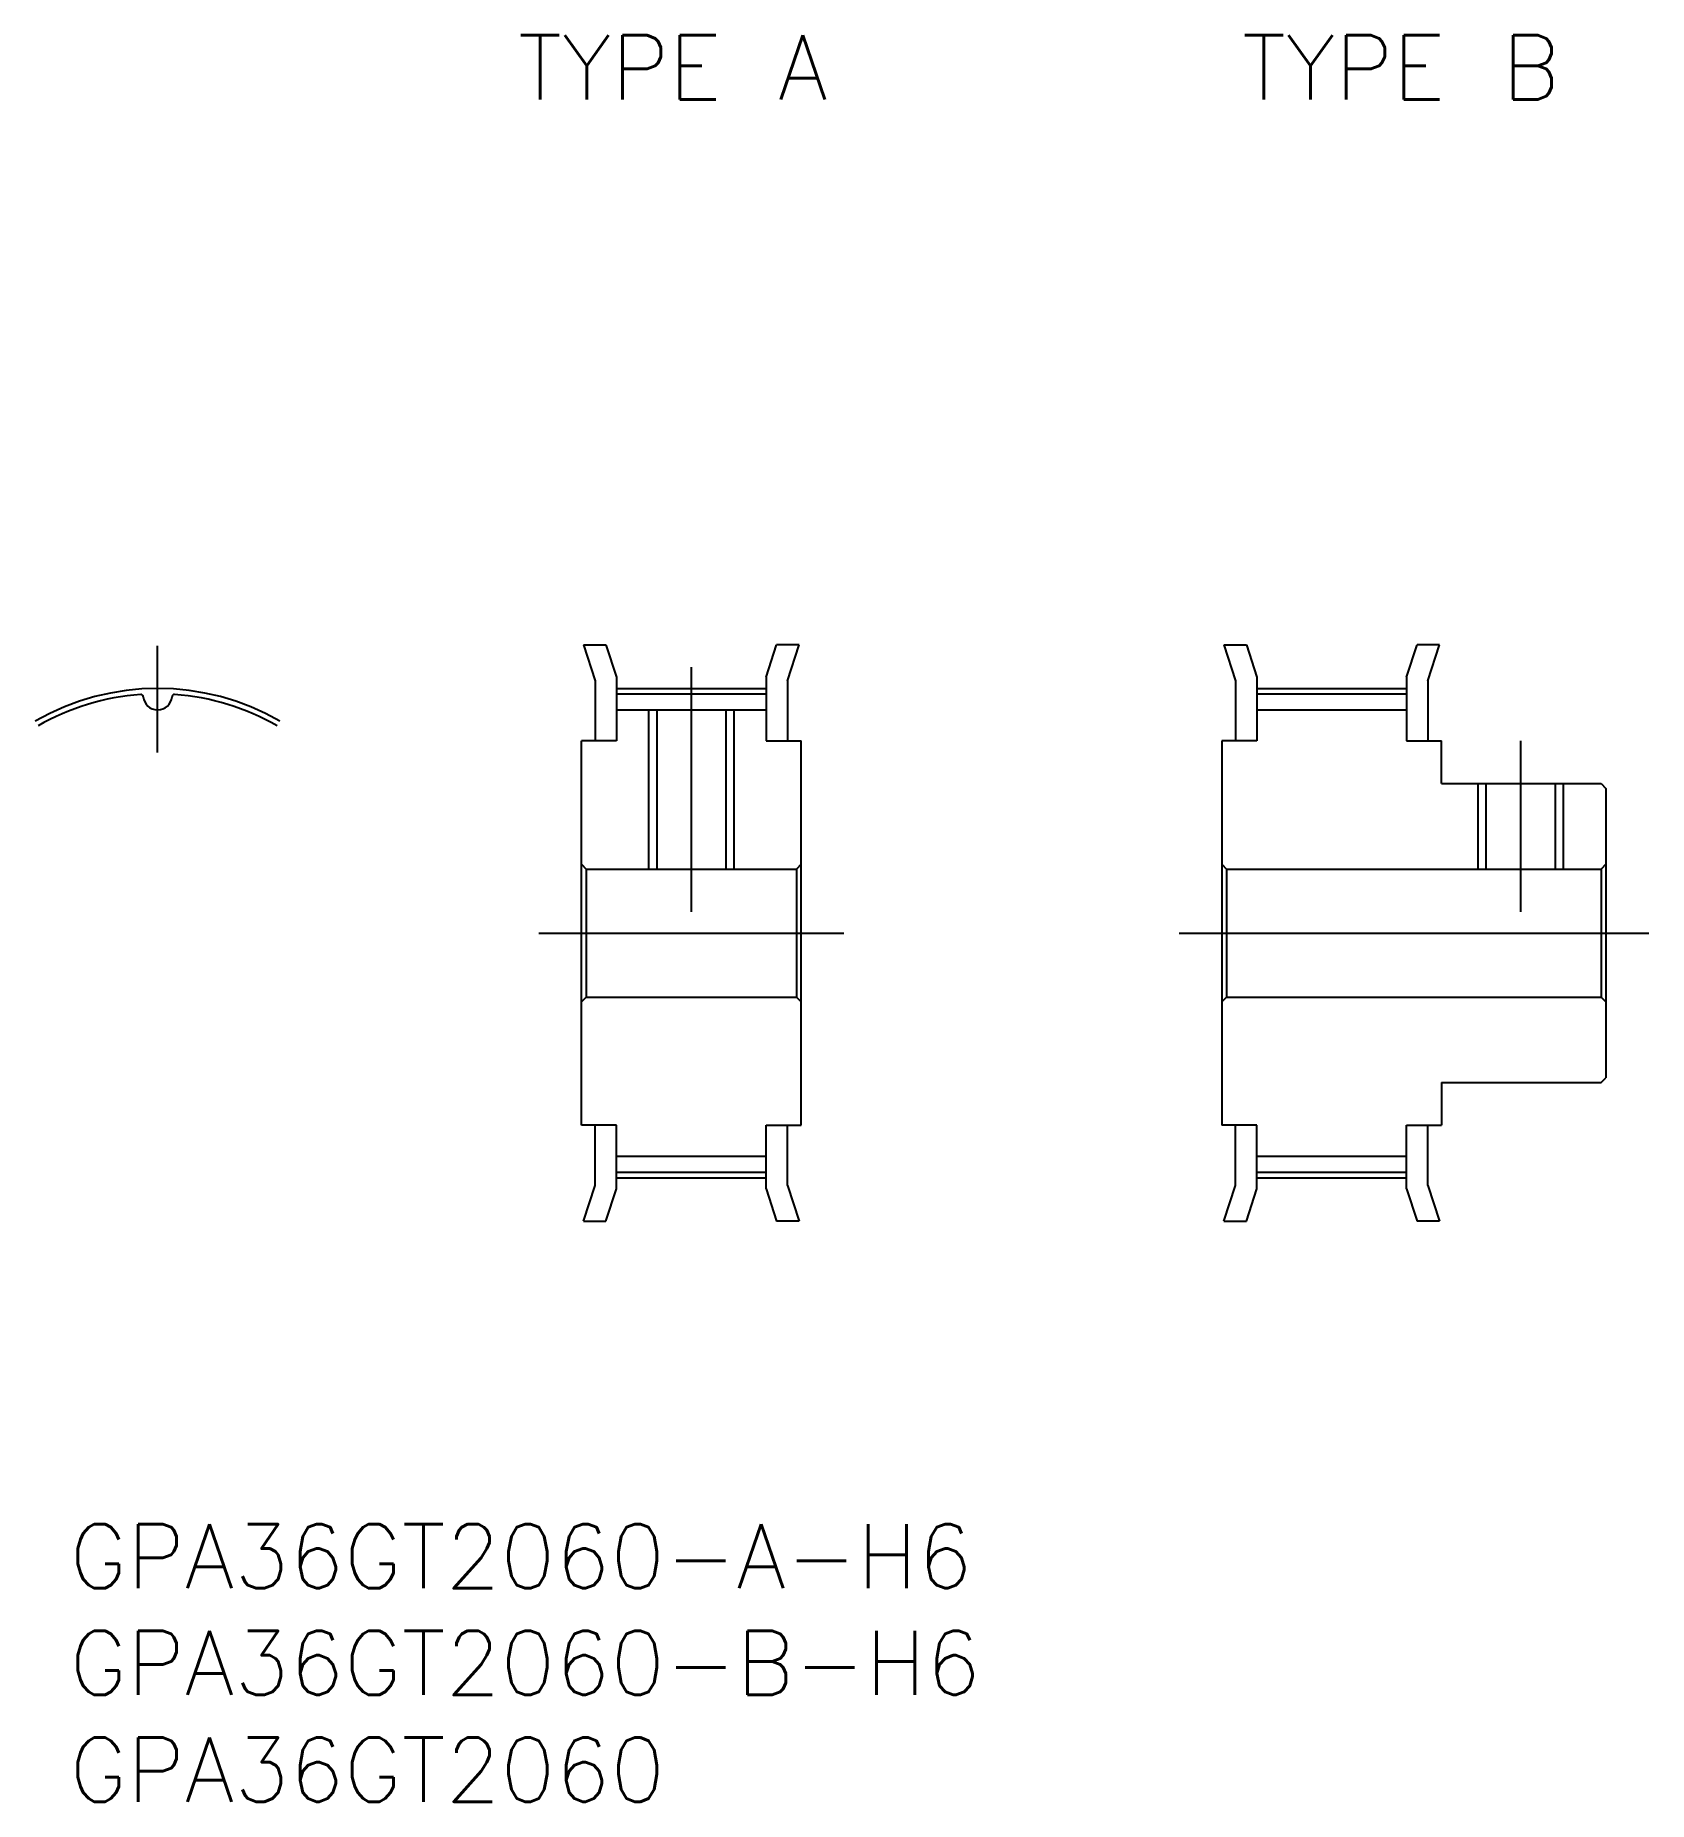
# Model space of a CAD drawing. Extents: x -5.7 to 69.8, y -40.7 to 42.1.
import ezdxf

# ---------------------------------------------------------------- set-up
doc = ezdxf.new("R2010")
doc.units = 0
doc.linetypes.add('CENTER', pattern=[50.8, 31.75, -6.35, 6.35, -6.35])
doc.layers.get('0').update_dxf_attribs({"linetype": 'CONTINUOUS'})
doc.layers.add('CENTER', color=1, linetype='CONTINUOUS')
doc.styles.get("Standard").update_dxf_attribs({"font": 'txt.shx', "height": 3, "bigfont": 'bigfont.shx'})

msp = doc.modelspace()

# ---------------------------------------------------------------- linework, layer by layer
at = {"color": 7, "linetype": 'CONTINUOUS'}
for p, q in [((19.95, 13.5), (21.003, 13.5)), ((19.95, 13.5), (20.5, 11.825)), ((21.003, 13.5), (21.5, 11.985)), ((28.5, 11.985), (28.997, 13.5)), ((30.05, 13.5), (28.997, 13.5)), ((29.5, 11.825), (30.05, 13.5)), ((49.95, 13.5), (51.003, 13.5)), ((49.95, 13.5), (50.5, 11.825)), ((51.003, 13.5), (51.5, 11.985)), ((58.5, 11.985), (58.997, 13.5)), ((60.05, 13.5), (58.997, 13.5)), ((59.5, 11.825), (60.05, 13.5)), ((20.5, 11.825), (20.5, 9)), ((21.5, 11.985), (21.5, 9)), ((28.5, 11.985), (28.5, 9)), ((29.5, 11.825), (29.5, 9)), ((50.5, 11.825), (50.5, 9)), ((51.5, 11.985), (51.5, 9)), ((58.5, 11.985), (58.5, 9)), ((59.5, 11.825), (59.5, 9)), ((21.5, 11.205), (28.5, 11.205)), ((51.5, 11.205), (58.5, 11.205)), ((21.5, 10.455), (28.5, 10.455)), ((23.379, 10.455), (23.379, 3)), ((26.621, 10.455), (26.621, 3)), ((51.5, 10.455), (58.5, 10.455)), ((21.5, 9), (19.85, 9)), ((19.85, -9), (19.85, 9)), ((28.5, 9), (30.15, 9)), ((30.15, -9), (30.15, 9)), ((49.85, 9), (49.85, -9)), ((51.5, 9), (49.85, 9)), ((58.5, 9), (60.15, 9)), ((60.15, 7), (60.15, 9)), ((60.15, 7), (67.625, 7)), ((62.229, 7), (62.229, 3)), ((65.471, 7), (65.471, 3)), ((67.625, 7), (67.85, 6.775)), ((67.85, 6.775), (67.85, -6.775)), ((19.85, 3.225), (20.075, 3)), ((20.075, 3), (29.925, 3)), ((20.075, 3), (20.075, -3)), ((30.15, 3.225), (29.925, 3)), ((29.925, 3), (29.925, -3)), ((49.85, 3.225), (50.075, 3)), ((50.075, 3), (67.625, 3)), ((50.075, 3), (50.075, -3)), ((67.85, 3.225), (67.625, 3)), ((67.625, 3), (67.625, -3)), ((19.85, -3.225), (20.075, -3)), ((20.075, -3), (29.925, -3)), ((30.15, -3.225), (29.925, -3)), ((49.85, -3.225), (50.075, -3)), ((50.075, -3), (67.625, -3)), ((67.85, -3.225), (67.625, -3)), ((60.15, -7), (60.15, -9)), ((60.15, -7), (67.625, -7)), ((67.625, -7), (67.85, -6.775)), ((21.5, -9), (19.85, -9)), ((20.5, -11.825), (20.5, -9)), ((21.5, -11.985), (21.5, -9)), ((28.5, -9), (30.15, -9)), ((28.5, -11.985), (28.5, -9)), ((29.5, -11.825), (29.5, -9)), ((51.5, -9), (49.85, -9)), ((50.5, -11.825), (50.5, -9)), ((51.5, -11.985), (51.5, -9)), ((58.5, -9), (60.15, -9)), ((58.5, -11.985), (58.5, -9)), ((59.5, -11.825), (59.5, -9)), ((21.5, -10.455), (28.5, -10.455)), ((51.5, -10.455), (58.5, -10.455)), ((21.5, -11.205), (28.5, -11.205)), ((51.5, -11.205), (58.5, -11.205)), ((19.95, -13.5), (20.5, -11.825)), ((21.003, -13.5), (21.5, -11.985)), ((28.5, -11.985), (28.997, -13.5)), ((29.5, -11.825), (30.05, -13.5)), ((49.95, -13.5), (50.5, -11.825)), ((51.003, -13.5), (51.5, -11.985)), ((58.5, -11.985), (58.997, -13.5)), ((59.5, -11.825), (60.05, -13.5)), ((19.95, -13.5), (21.003, -13.5)), ((30.05, -13.5), (28.997, -13.5)), ((49.95, -13.5), (51.003, -13.5)), ((60.05, -13.5), (58.997, -13.5))]:
    msp.add_line(p, q, dxfattribs=at)
at = {"color": 3, "linetype": 'CONTINUOUS'}
for p, q in [((23, 10.455), (23, 3)), ((27, 10.455), (27, 3)), ((61.85, 7), (61.85, 3)), ((65.85, 7), (65.85, 3))]:
    msp.add_line(p, q, dxfattribs=at)
at = {"color": 7, "linetype": 'CONTINUOUS'}
for centre, radius, start, end in [((0, 0), 11.205, 94.05703, 120), ((-0.785, 11.065), 0.113, 4.75621, 94.05703), ((0, 11.13), 0.675, 184.75621, 355.24379), ((0.785, 11.065), 0.112, 85.94297, 175.24379), ((0, 0), 11.205, 60, 85.94297)]:
    msp.add_arc(centre, radius, start, end, dxfattribs=at)
at = {"layer": 'CENTER', "color": 1, "linetype": 'CENTER'}
for p, q in [((0, 8.455), (0, 13.46)), ((25, 12.455), (25, 1)), ((21.5, 11.46), (28.5, 11.46)), ((51.5, 11.46), (58.5, 11.46)), ((63.85, 9), (63.85, 1)), ((17.85, 0), (32.15, 0)), ((47.85, 0), (69.85, 0)), ((21.5, -11.46), (28.5, -11.46)), ((51.5, -11.46), (58.5, -11.46))]:
    msp.add_line(p, q, dxfattribs=at)
msp.add_arc((0, 0), 11.46, 60, 120, dxfattribs=at)

# ---------------------------------------------------------------- texts
at = {"color": 7, "linetype": 'CONTINUOUS'}
for s, p in [('TYPE A', (16.885, 39.06)), ('TYPE B', (50.798, 39.06)), ('GPA36GT2060-A-H6', (-4.129, -30.695)), ('GPA36GT2060-B-H6', (-4.129, -35.695)), ('GPA36GT2060', (-4.129, -40.695))]:
    msp.add_text(s, height=3, dxfattribs=at).set_placement(p)

doc.saveas('drawing.dxf')
